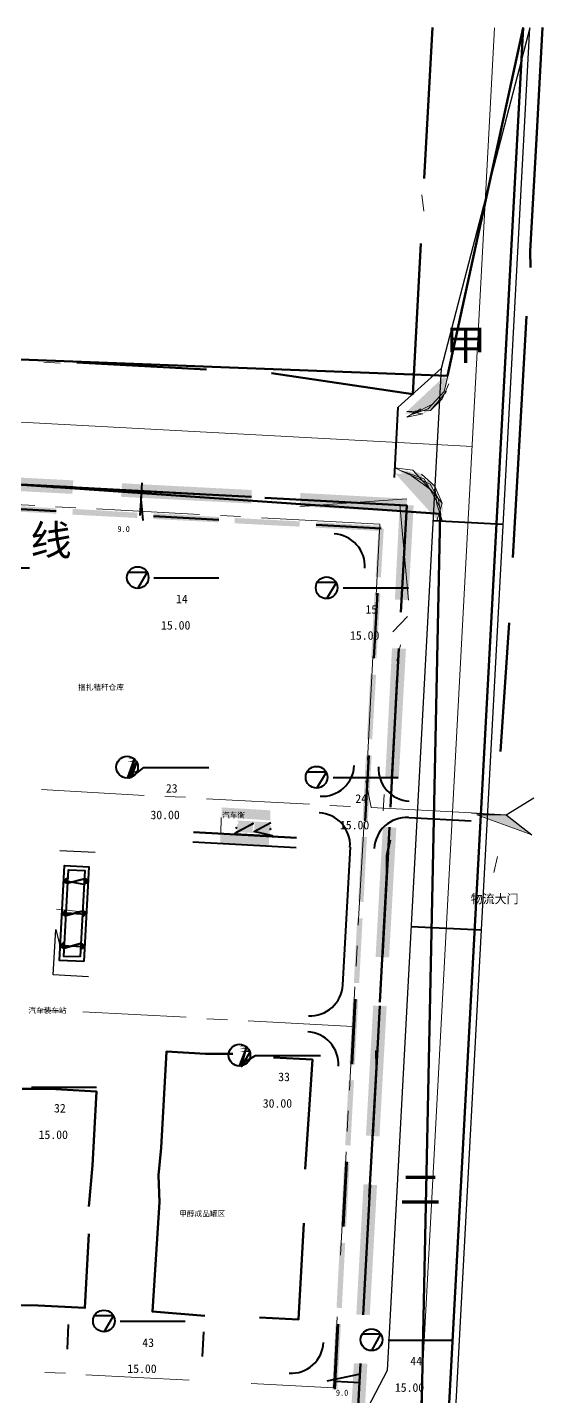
# Model space of a CAD drawing. Header units: metres. Extents: x 110 to 500, y 133 to 419.
# Drawn here: x 413.6 to 477.7, y 249.1 to 419.4 of the extents above; entities that cross this region are included whole.
import ezdxf

# ---------------------------------------------------------------- set-up
doc = ezdxf.new("R2010")
doc.units = ezdxf.units.M
for name, color, linetype in [('PDF_0', 7, 'Continuous'), ('PDF_0-新建建构筑物', 7, 'Continuous'), ('PDF_0-道路边线', 7, 'Continuous'), ('PDF_c- 现状道路', 7, 'Continuous'), ('PDF_d-道路中心线', 7, 'Continuous'), ('PDF_d-道路红线', 7, 'Continuous'), ('PDF_DM-尺寸标注', 7, 'Continuous'), ('PDF_HY_BZ_CC', 7, 'Continuous'), ('PDF_PP-COM', 7, 'Continuous'), ('PDF_ROAD-CENT', 7, 'Continuous'), ('PDF_ZT-二期EPC承包商范围线', 7, 'Continuous'), ('PDF_勘探点', 7, 'Continuous'), ('PDF_绿线', 7, 'Continuous')]:
    doc.layers.add(name, color=color, linetype=linetype)
doc.styles.add('CHINESE', font='宋体')

msp = doc.modelspace()

# ---------------------------------------------------------------- hatches: boundary and pattern name
at = {"layer": 'PDF_0'}
for points in [[(460.82, 371.6), (461.72, 371.66), (460.82, 370.88), (462.56, 371.9), (461.84, 371), (463.34, 372.32), (462.8, 371.3), (463.76, 371.72), (464.54, 372.38), (464.06, 372.86), (465.2, 373.16), (465.74, 374.06), (464.66, 373.52), (466.04, 375.02), (465.14, 374.3), (466.22, 375.98), (465.38, 375.14), (465.56, 376.04)], [(464.6, 358.1), (464.66, 359.06), (465.26, 357.92), (464.54, 360.08), (465.32, 359.06), (465.2, 360.2), (464.24, 361.04), (464.84, 361.28), (463.76, 361.88), (464.3, 362.3), (463.52, 363.14), (463.04, 362.66), (462.62, 363.8), (461.54, 364.28), (462.26, 363.2), (460.46, 364.52), (461.36, 363.62), (459.32, 364.58), (460.34, 363.86), (459.38, 363.86)], [(403.04, 362.18), (419.18, 361.34), (419.3, 363.02), (403.1, 363.86)], [(425.24, 360.98), (441.44, 360.14), (441.5, 361.82), (425.36, 362.66)], [(427.52, 362.3), (428.42, 361.28), (427.52, 362.3), (428.42, 361.28)], [(447.5, 359.78), (460.76, 359.06), (460.82, 360.74), (447.56, 361.46)], [(409.1, 359.3), (417.14, 358.88), (417.2, 359.54), (409.1, 360.02)], [(419.18, 358.76), (427.28, 358.34), (427.28, 359), (419.24, 359.48)], [(459.32, 348.2), (461, 348.14), (461.66, 359.9), (459.92, 359.96)], [(428, 358.04), (427.1, 359.06), (428, 358.04), (427.1, 359.06)], [(429.26, 358.22), (437.36, 357.8), (437.42, 358.46), (429.32, 358.94)], [(439.4, 357.68), (447.44, 357.26), (447.5, 357.92), (439.4, 358.34)], [(449.48, 357.14), (457.58, 356.72), (457.64, 357.38), (449.54, 357.8)], [(456.92, 351.02), (457.58, 350.96), (457.94, 357.02), (457.28, 357.08)], [(456.38, 340.94), (457.04, 340.88), (457.52, 348.98), (456.8, 348.98)], [(458.12, 326), (459.8, 325.88), (460.7, 342.08), (458.96, 342.14)], [(455.84, 330.8), (456.5, 330.8), (456.98, 338.84), (456.26, 338.9)], [(455.3, 320.72), (455.96, 320.66), (456.44, 328.76), (455.72, 328.82)], [(439.64, 319.7), (439.82, 319.46), (439.58, 319.28), (441.8, 319.16), (441.62, 319.4), (441.68, 320.36), (441.86, 320.6), (439.64, 320.72), (439.88, 320.48), (439.64, 320.06)], [(441.8, 319.34), (441.62, 319.16), (443.84, 319.04), (443.66, 319.28), (443.84, 319.58), (443.9, 319.94), (443.72, 320.3), (443.9, 320.48), (441.68, 320.6), (441.86, 320.36)], [(454.76, 310.64), (455.42, 310.58), (455.84, 318.68), (455.18, 318.68)], [(456.92, 303.74), (458.6, 303.68), (459.5, 319.82), (457.82, 319.94)], [(454.22, 300.5), (454.88, 300.5), (455.3, 308.54), (454.64, 308.6)], [(453.68, 290.42), (454.34, 290.36), (454.76, 298.46), (454.1, 298.52)], [(455.72, 281.54), (457.4, 281.42), (458.3, 297.62), (456.62, 297.68)], [(453.14, 280.34), (453.8, 280.28), (454.22, 288.38), (453.56, 288.38)], [(452.6, 270.2), (453.26, 270.2), (453.68, 278.24), (453.02, 278.3)], [(454.52, 259.28), (456.2, 259.22), (457.1, 275.36), (455.42, 275.48)], [(452.06, 260.12), (452.72, 260.06), (453.14, 268.16), (452.48, 268.16)], [(451.52, 249.98), (452.18, 249.98), (452.6, 258.08), (451.94, 258.08)], [(453.32, 237.08), (455, 236.96), (455.9, 253.16), (454.22, 253.22)], [(451.28, 250.64), (452.24, 251.54), (451.28, 250.64), (452.24, 251.54)], [(455.54, 251.12), (454.52, 250.22), (455.54, 251.12), (454.52, 250.22)]]:
    msp.add_hatch(color=7, dxfattribs=at).paths.add_polyline_path(points)
at = {"layer": 'PDF_0-新建建构筑物'}
for points in [[(417.38, 311.42), (417.74, 317), (417.38, 311.42), (417.74, 317)], [(417.62, 316.94), (422, 316.7), (417.62, 316.94), (422, 316.7)], [(421.94, 316.76), (421.64, 311.18), (421.94, 316.76), (421.64, 311.18)], [(418.16, 312.92), (418.52, 312.8), (418.58, 313.7), (418.28, 313.52), (418.16, 313.28)], [(420.74, 313.64), (418.58, 313.7), (420.74, 313.64), (418.58, 313.7)], [(420.68, 312.68), (420.98, 312.86), (421.1, 313.1), (421.1, 313.46), (420.74, 313.64)], [(418.52, 312.8), (420.68, 312.68), (418.52, 312.8), (420.68, 312.68)], [(417.98, 308.9), (418.28, 308.72), (418.34, 309.68), (418.1, 309.5), (417.98, 309.26)], [(418.28, 308.72), (420.5, 308.6), (418.28, 308.72), (420.5, 308.6)], [(420.56, 309.56), (418.34, 309.68), (420.56, 309.56), (418.34, 309.68)], [(420.5, 308.6), (420.74, 308.84), (420.86, 309.08), (420.86, 309.44), (420.56, 309.56)], [(416.9, 301.52), (417.2, 307.16), (416.9, 301.52), (417.2, 307.16)], [(421.4, 306.92), (421.1, 301.28), (421.4, 306.92), (421.1, 301.28)], [(417.74, 304.88), (418.1, 304.7), (418.1, 305.66), (417.86, 305.48), (417.74, 305.18)], [(420.32, 305.54), (418.1, 305.66), (420.32, 305.54), (418.1, 305.66)], [(420.26, 304.58), (420.56, 304.76), (420.68, 305.06), (420.62, 305.36), (420.32, 305.54)], [(418.1, 304.7), (420.26, 304.58), (418.1, 304.7), (420.26, 304.58)], [(421.22, 301.34), (416.84, 301.58), (421.22, 301.34), (416.84, 301.58)]]:
    msp.add_hatch(color=7, dxfattribs=at).paths.add_polyline_path(points)
at = {"layer": 'PDF_c- 现状道路'}
for points in [[(460.58, 371.3), (461.54, 371.36), (462.5, 371.6), (463.4, 372.02), (464.24, 372.5), (464.9, 373.22), (465.44, 374.06), (465.8, 375.02), (465.92, 376.04)], [(464.9, 358.88), (464.84, 359.84), (464.6, 360.8), (464.18, 361.64), (463.7, 362.54), (462.98, 363.2), (462.14, 363.74), (461.18, 364.1), (460.16, 364.22)]]:
    msp.add_hatch(color=7, dxfattribs=at).paths.add_polyline_path(points)
at = {"layer": 'PDF_HY_BZ_CC'}
for points in [[(430.1, 280.04), (430.7, 291.98), (430.1, 280.04), (430.7, 291.98)], [(430.88, 292.1), (435.8, 291.86), (430.88, 292.1), (435.8, 291.86)], [(437.48, 291.8), (439.16, 291.68), (437.48, 291.8), (439.16, 291.68)], [(440.84, 291.62), (442.52, 291.5), (440.84, 291.62), (442.52, 291.5)], [(444.2, 291.44), (449.06, 291.14), (444.2, 291.44), (449.06, 291.14)], [(449.24, 290.96), (448.58, 279.02), (449.24, 290.96), (448.58, 279.02)], [(429.92, 276.62), (429.98, 278.36), (429.92, 276.62), (429.98, 278.36)], [(448.52, 277.34), (448.4, 275.66), (448.52, 277.34), (448.4, 275.66)], [(429.74, 273.26), (429.8, 274.94), (429.74, 273.26), (429.8, 274.94)], [(448.34, 273.98), (448.22, 272.3), (448.34, 273.98), (448.22, 272.3)], [(428.96, 259.64), (429.62, 271.58), (428.96, 259.64), (429.62, 271.58)], [(448.16, 270.62), (447.5, 258.62), (448.16, 270.62), (447.5, 258.62)], [(434, 259.22), (429.14, 259.46), (434, 259.22), (429.14, 259.46)], [(437.42, 259.04), (435.68, 259.1), (437.42, 259.04), (435.68, 259.1)], [(440.78, 258.86), (439.1, 258.92), (440.78, 258.86), (439.1, 258.92)], [(447.32, 258.5), (442.46, 258.74), (447.32, 258.5), (442.46, 258.74)]]:
    msp.add_hatch(color=7, dxfattribs=at).paths.add_polyline_path(points)
at = {"layer": 'PDF_PP-COM'}
for points in [[(437.78, 321.14), (443.84, 320.72), (443.84, 321.98), (437.78, 322.34)], [(476.36, 318.92), (473.18, 321.44), (468.86, 321.68), (469.52, 321.44)], [(437.6, 317.9), (443.66, 317.54), (443.66, 318.74), (437.6, 319.1)]]:
    msp.add_hatch(color=7, dxfattribs=at).paths.add_polyline_path(points)
at = {"layer": 'PDF_ZT-二期EPC承包商范围线'}
for points in [[(414.62, 287.24), (412.94, 287.36), (414.62, 287.24), (412.94, 287.36)], [(422.18, 286.88), (416.36, 287.18), (422.18, 286.88), (416.36, 287.18)], [(421.52, 277.82), (422, 287.06), (421.52, 277.82), (422, 287.06)], [(421.34, 274.4), (421.4, 276.14), (421.34, 274.4), (421.4, 276.14)], [(421.16, 270.98), (421.22, 272.72), (421.16, 270.98), (421.22, 272.72)], [(420.56, 260.12), (421.04, 269.3), (420.56, 260.12), (421.04, 269.3)], [(414.92, 260.54), (420.74, 260.24), (414.92, 260.54), (420.74, 260.24)]]:
    msp.add_hatch(color=7, dxfattribs=at).paths.add_polyline_path(points)
at = {"layer": 'PDF_勘探点'}
for points in [[(426.02, 328.4), (426.92, 328.4), (426.68, 328.52)], [(426.02, 328.04), (427.22, 328.04), (427.04, 328.22)], [(426.02, 326.66), (427.22, 326.66), (427.34, 326.9)], [(426.08, 326.3), (426.92, 326.3), (427.1, 326.48)], [(426.08, 326.06), (426.5, 326.06), (426.74, 326.18)], [(440, 292.64), (440.66, 292.64), (440.42, 292.76)], [(440, 292.34), (441.02, 292.34), (440.84, 292.52)], [(440, 291.92), (441.26, 291.92), (441.14, 292.16)], [(440, 290.78), (441.14, 290.78), (441.26, 291.02)], [(440, 290.42), (440.84, 290.42), (441.02, 290.6)]]:
    msp.add_hatch(color=7, dxfattribs=at).paths.add_polyline_path(points)
at = {"layer": 'PDF_绿线'}
for points in [[(462.8, 400.58), (463.82, 419.36), (462.8, 400.58), (463.82, 419.36)], [(476.78, 405.5), (477.56, 419.36), (476.78, 405.5), (477.56, 419.36)], [(476, 391.52), (476.78, 405.5), (476, 391.52), (476.78, 405.5)], [(461.36, 373.76), (462.38, 392.48), (461.36, 373.76), (462.38, 392.48)], [(474.74, 369.5), (475.52, 383.48), (474.74, 369.5), (475.52, 383.48)], [(419.72, 377.84), (435.92, 376.94), (419.72, 377.84), (435.92, 376.94)], [(443.96, 376.52), (461.66, 375.56), (443.96, 376.52), (461.66, 375.56)], [(473.84, 353.42), (474.74, 369.5), (473.84, 353.42), (474.74, 369.5)], [(418.88, 362.36), (435.08, 361.46), (418.88, 362.36), (435.08, 361.46)], [(443.18, 361.04), (460.82, 360.08), (443.18, 361.04), (460.82, 360.08)], [(459.92, 346.64), (460.7, 361.64), (459.92, 346.64), (460.7, 361.64)], [(472.46, 329.3), (473.36, 345.32), (472.46, 329.3), (473.36, 345.32)], [(458.6, 322.4), (459.44, 338.54), (458.6, 322.4), (459.44, 338.54)], [(471.86, 318.26), (472.46, 329.3), (471.86, 318.26), (472.46, 329.3)], [(457.28, 298.16), (458.18, 314.3), (457.28, 298.16), (458.18, 314.3)], [(455.96, 273.86), (456.86, 290.06), (455.96, 273.86), (456.86, 290.06)]]:
    msp.add_hatch(color=7, dxfattribs=at).paths.add_polyline_path(points)

# ---------------------------------------------------------------- linework, layer by layer
at = {"layer": 'PDF_0', "color": 2, "lineweight": 0}
for points in [[(460.82, 370.88), (462.56, 371.9), (460.82, 370.88), (462.8, 371.3), (460.82, 371.6), (463.76, 371.72), (465.74, 374.06), (463.76, 371.72), (465.2, 373.16), (466.04, 375.02)], [(465.2, 360.2), (463.76, 361.88), (461.36, 363.62), (459.32, 364.58), (461.54, 364.28), (459.32, 364.58), (461.54, 364.28), (463.76, 361.88), (465.2, 360.2), (464.6, 358.1), (465.2, 360.2), (464.3, 362.3), (462.62, 363.8), (464.3, 362.3), (464.54, 360.08), (465.26, 357.92)]]:
    msp.add_lwpolyline(points, dxfattribs=at)
at = {"layer": 'PDF_0', "color": 7, "lineweight": 40}
for points in [[(459.26, 363.38), (459.74, 372.14)], [(428, 358.04), (427.76, 360.68), (427.88, 362.72)], [(464.06, 358.04), (472.82, 357.56)], [(434.18, 318.08), (447.02, 317.36)], [(461.36, 307.52), (470.12, 307.1)], [(454.88, 249.8), (455, 251.84), (450.86, 251)]]:
    msp.add_lwpolyline(points, dxfattribs=at)
at = {"layer": 'PDF_0', "color": 1, "lineweight": 211}
for points in [[(403.07, 363.02), (419.24, 362.18)], [(425.3, 361.82), (441.47, 360.98)], [(458.96, 325.94), (459.83, 342.11)], [(457.76, 303.71), (458.66, 319.88)], [(456.56, 281.48), (457.46, 297.65)], [(455.36, 259.25), (456.26, 275.42)], [(454.16, 237.02), (455.06, 253.19)]]:
    msp.add_lwpolyline(points, dxfattribs=at)
at = {"layer": 'PDF_0', "color": 2, "lineweight": 120}
for points in [[(409.1, 359.66), (417.17, 359.21)], [(429.29, 358.58), (437.39, 358.13)], [(449.51, 357.47), (457.61, 357.05)], [(456.71, 340.91), (457.16, 348.98)], [(455.63, 320.69), (456.08, 328.79)], [(454.01, 290.39), (454.43, 298.49)], [(452.93, 270.2), (453.35, 278.27)], [(451.85, 249.98), (452.27, 258.08)]]:
    msp.add_lwpolyline(points, dxfattribs=at)
at = {"layer": 'PDF_0', "color": 1, "lineweight": 0}
for points in [[(447.5, 359.78), (460.82, 360.74)], [(459.92, 359.96), (461, 348.14)]]:
    msp.add_lwpolyline(points, close=True, dxfattribs=at)
for points in [[(460.88, 346.1), (459.08, 344.18)], [(458, 323.96), (457.88, 321.92)]]:
    msp.add_lwpolyline(points, dxfattribs=at)
at = {"layer": 'PDF_0', "color": 4, "lineweight": 40}
msp.add_lwpolyline([(439.58, 319.28), (441.68, 320.36), (439.34, 319.04), (444.08, 318.8), (441.8, 319.34), (443.9, 320.48)], dxfattribs=at)
at = {"layer": 'PDF_0', "color": 2, "lineweight": 40}
for points in [[(418.58, 254.96), (418.7, 258.02)], [(435.38, 254.06), (435.56, 257.12)]]:
    msp.add_lwpolyline(points, dxfattribs=at)
at = {"layer": 'PDF_0', "color": 7, "lineweight": 40}
for centre, start, end in [((439.73, 320.09), -138.0855, -93.0817), ((443.75, 319.97), -93.0746, -48.0807)]:
    msp.add_arc(centre, 0.33, start, end, dxfattribs=at)
at = {"layer": 'PDF_0-新建建构筑物', "color": 4, "lineweight": 30}
for points in [[(417.62, 317), (422, 316.79)], [(421.19, 301.28), (416.81, 301.52), (417.11, 307.16), (417.62, 305.18)]]:
    msp.add_lwpolyline(points, dxfattribs=at)
at = {"layer": 'PDF_0-新建建构筑物', "color": 4, "lineweight": 40}
for points in [[(420.62, 303.2), (417.56, 303.32), (418.22, 315.14), (421.22, 314.96)], [(420.68, 313.46), (418.58, 312.92)], [(420.44, 309.44), (418.4, 308.9)], [(420.2, 305.42), (418.16, 304.82)]]:
    msp.add_lwpolyline(points, close=True, dxfattribs=at)
at = {"layer": 'PDF_0-新建建构筑物', "color": 2, "lineweight": 40}
msp.add_lwpolyline([(420.14, 303.74), (418.1, 303.8), (418.7, 314.6), (420.74, 314.48)], close=True, dxfattribs=at)
at = {"layer": 'PDF_0-新建建构筑物', "color": 4, "lineweight": 40}
msp.add_lwpolyline([(418.52, 313.16), (420.62, 312.8)], dxfattribs=at)
at = {"layer": 'PDF_0-新建建构筑物', "color": 4, "lineweight": 0}
msp.add_lwpolyline([(420.8, 309.32), (417.2, 309.68)], dxfattribs=at)
at = {"layer": 'PDF_0-新建建构筑物', "color": 2, "lineweight": 40}
for points in [[(417.92, 309.26), (420.8, 309.08)], [(417.74, 305.18), (420.62, 305.06)]]:
    msp.add_lwpolyline(points, dxfattribs=at)
at = {"layer": 'PDF_0-道路边线', "color": 3, "lineweight": 40}
for points in [[(461.06, 321.08), (468.8, 320.66)], [(452.84, 300.26), (453.8, 317.42)]]:
    msp.add_lwpolyline(points, dxfattribs=at)
for centre, start, end in [((451.55, 352.31), -3.082, 86.919), ((450.23, 327.77), -93.082, -3.081), ((461.33, 327.17), 176.9183, -93.0817), ((449.69, 317.63), -3.082, 86.919), ((460.79, 317.03), 86.9177, 176.9185), ((448.79, 300.47), -93.082, -3.081), ((448.25, 290.39), -3.082, 86.919), ((446.39, 256.01), -93.0817, -3.0813)]:
    msp.add_arc(centre, 4.05, start, end, dxfattribs=at)
at = {"layer": 'PDF_c- 现状道路', "color": 4, "lineweight": 50}
msp.add_lwpolyline([(140.06, 381.38), (464.96, 358.85), (460.52, 144.95), (475.28, 419.3), (465.86, 376.04), (140.45, 388.46), (137, 419.3), (120.62, 142.46)], close=True, dxfattribs=at)
at = {"layer": 'PDF_c- 现状道路', "color": 4, "lineweight": 0}
for points in [[(464.18, 372.56), (461.54, 371.24), (463.46, 371.9), (465.44, 374.06), (465.92, 376.04), (465.44, 374.06), (465.92, 376.04)], [(464.84, 359.84), (462.98, 363.2), (460.16, 364.22), (463.7, 362.54), (464.72, 360.8), (465.02, 358.82), (464.72, 360.8), (463.7, 362.54), (460.16, 364.22)]]:
    msp.add_lwpolyline(points, dxfattribs=at)
at = {"layer": 'PDF_d-道路中心线', "color": 1, "lineweight": 0}
for points in [[(457.22, 149.12), (471.74, 419.3)], [(134, 385.28), (468.98, 367.22)]]:
    msp.add_lwpolyline(points, dxfattribs=at)
at = {"layer": 'PDF_d-道路红线', "color": 5, "lineweight": 25}
msp.add_lwpolyline([(461.54, 147.74), (476.12, 419.3), (465.08, 376.94), (458.36, 252.32), (407.96, 155.96), (445.34, 150.38), (422.12, 149.54)], close=True, dxfattribs=at)
at = {"layer": 'PDF_d-道路红线', "color": 5, "lineweight": 5}
msp.add_lwpolyline([(459.74, 372.14), (465.08, 376.94)], dxfattribs=at)
at = {"layer": 'PDF_DM-尺寸标注', "color": 7, "lineweight": 40}
for points in [[(427.64, 358.64), (427.82, 361.7)], [(451.88, 251), (454.94, 250.82)]]:
    msp.add_lwpolyline(points, dxfattribs=at)
at = {"layer": 'PDF_HY_BZ_CC', "color": 3, "lineweight": 60}
for points in [[(435.68, 259.1), (429.14, 259.64), (430.04, 273.26), (429.92, 276.62), (430.25, 280.01), (430.88, 291.98), (435.77, 291.68), (439.16, 291.68)], [(448.16, 277.34), (449.06, 290.99), (444.2, 291.26)], [(442.46, 258.92), (447.32, 258.65), (447.98, 270.62)]]:
    msp.add_lwpolyline(points, dxfattribs=at)
at = {"layer": 'PDF_PP-COM', "color": 6}
for points in [[(468.86, 321.68), (473.18, 321.44), (476.6, 323.54)], [(468.86, 321.68), (473.18, 321.44), (476.36, 318.92)]]:
    msp.add_lwpolyline(points, dxfattribs=at)
at = {"layer": 'PDF_PP-COM', "color": 7, "lineweight": 0}
msp.add_lwpolyline([(437.66, 319.04), (437.72, 321.08)], dxfattribs=at)
at = {"layer": 'PDF_PP-COM', "color": 6, "lineweight": 0}
msp.add_lwpolyline([(473.18, 321.44), (469.52, 321.44), (476.36, 318.92), (473.18, 321.44), (469.52, 321.44)], dxfattribs=at)
at = {"layer": 'PDF_PP-COM', "color": 7, "lineweight": 53}
msp.add_lwpolyline([(434.24, 319.28), (447.08, 318.56)], dxfattribs=at)
at = {"layer": 'PDF_ROAD-CENT', "color": 6, "lineweight": 0}
for points in [[(401.66, 360.56), (414.5, 359.9)], [(417.08, 359.72), (419.6, 359.6)], [(422.18, 359.48), (435.02, 358.76)], [(437.6, 358.64), (440.12, 358.52)], [(442.7, 358.34), (457.46, 357.56), (456.98, 348.74)], [(455.9, 328.22), (456.56, 341.06)], [(455.72, 325.64), (456.38, 322.34), (468.86, 321.68)], [(415.34, 324.56), (428.12, 323.84)], [(430.7, 323.72), (433.28, 323.6)], [(435.86, 323.42), (448.7, 322.76)], [(451.22, 322.58), (453.8, 322.46)], [(454.76, 307.7), (455.48, 320.54)], [(454.52, 302.6), (454.64, 305.12)], [(453.68, 287.18), (454.34, 300.02)], [(415.4, 297.2), (417.98, 297.02)], [(420.5, 296.9), (433.34, 296.24)], [(435.92, 296.06), (438.5, 295.94)], [(441.08, 295.82), (454.1, 295.1)], [(453.38, 282.02), (453.5, 284.6)], [(452.54, 266.66), (453.26, 279.5)], [(441.44, 250.7), (451.7, 250.16), (452.12, 258.98)], [(415.76, 252.08), (418.34, 251.96)], [(420.86, 251.78), (433.7, 251.12)]]:
    msp.add_lwpolyline(points, dxfattribs=at)
at = {"layer": 'PDF_ZT-二期EPC承包商范围线', "color": 6, "lineweight": 60}
for points in [[(421.22, 272.72), (421.7, 277.82), (422.18, 287.03), (416.36, 287.33), (412.94, 287.36)], [(411.5, 260.42), (414.92, 260.39), (420.74, 260.09), (421.22, 269.3)]]:
    msp.add_lwpolyline(points, dxfattribs=at)
at = {"layer": 'PDF_勘探点', "color": 5, "lineweight": 40}
for points in [[(404.42, 351.02), (404.78, 353.06), (404, 350.84), (404.6, 353.24), (403.76, 351.02), (405.74, 352.16), (413.84, 352.16)], [(427.34, 349.58), (428.48, 351.56), (426.14, 351.56)], [(429.32, 350.9), (437.42, 350.9)], [(450.86, 348.32), (452.06, 350.3), (449.72, 350.3)], [(452.9, 349.64), (461, 349.64)], [(426.08, 326.06), (426.92, 328.4), (426.26, 326), (427.22, 328.04), (426.5, 326.06), (428.06, 327.32), (436.16, 327.32)], [(449.6, 324.74), (450.8, 326.72), (448.46, 326.72)], [(451.64, 326.06), (459.74, 326.06)], [(441.26, 291.92), (440.24, 290.12), (440.84, 292.52), (440, 290.3), (441.98, 291.5), (450.08, 291.5)], [(414.08, 287.54), (422.18, 287.54)], [(423.14, 257.12), (424.28, 259.1), (421.94, 259.1)], [(425.12, 258.44), (433.22, 258.44)], [(456.44, 254.78), (457.58, 256.82), (455.24, 256.82)], [(458.48, 256.1), (466.52, 256.1)]]:
    msp.add_lwpolyline(points, dxfattribs=at)
for centre in [(427.31, 350.93), (450.83, 349.67), (425.99, 327.35), (449.57, 326.09), (439.97, 291.53), (423.11, 258.47), (456.41, 256.13)]:
    msp.add_circle(centre, 1.35, dxfattribs=at)
at = {"layer": 'PDF_绿线', "color": 3, "lineweight": 60}
for points in [[(462.98, 400.58), (464, 419.33)], [(443.96, 376.34), (461.54, 373.73), (462.56, 392.48)], [(474.02, 353.42), (474.92, 369.47), (475.7, 383.45)], [(419.72, 377.66), (435.89, 376.79)], [(416.84, 362.12), (418.88, 362.18), (435.08, 361.31)], [(443.15, 360.86), (460.79, 359.9), (460.07, 346.61)], [(472.46, 329.3), (473.54, 345.32)], [(458.78, 322.37), (459.62, 338.54)], [(457.46, 298.13), (458.33, 314.3), (458.3, 316.34), (458.72, 318.32)], [(456.14, 273.86), (457.04, 290.06), (456.98, 292.1)]]:
    msp.add_lwpolyline(points, dxfattribs=at)
at = {"layer": 'PDF_绿线', "color": 3, "lineweight": 53}
msp.add_lwpolyline([(476.18, 389.48), (476.15, 391.52), (476.93, 405.5), (477.71, 419.33)], dxfattribs=at)
at = {"layer": 'PDF_绿线', "color": 3, "lineweight": 0}
for points in [[(462.92, 396.5), (462.68, 398.54)], [(417.68, 377.6), (415.64, 377.72)], [(460.04, 342.56), (459.56, 340.58)], [(472.1, 316.22), (471.62, 314.24)]]:
    msp.add_lwpolyline(points, dxfattribs=at)

# ---------------------------------------------------------------- texts
at = {"attachment_point": 7, "style": 'CHINESE'}
for s, insert, char_height in [('甲', (465.56, 377.6), 3.77), ('线', (413.96, 353.3), 3.77), ('9.0', (424.79, 356.58), 0.755), ('捆扎秸秆仓库', (419.89, 336.87), 0.679), ('汽车衡', (437.82, 320.96), 0.679), ('物流大门', (468.77, 310.29), 1.087), ('汽车装车站', (413.71, 296.67), 0.679), ('二', (459.92, 272.96), 3.77), ('甲醇成品罐区', (432.49, 271.4), 0.679), ('9.0', (451.98, 249.16), 0.755)]:
    msp.add_mtext(s, dxfattribs=dict(at, insert=insert, char_height=char_height))
at = {"color": 5, "char_height": 1.073, "attachment_point": 7, "style": 'CHINESE'}
for s, insert in [('14', (432.08, 347.74)), ('15', (455.66, 346.42)), ('15.00', (430.22, 344.44)), ('15.00', (453.74, 343.18)), ('23', (430.82, 324.16)), ('24', (454.4, 322.9)), ('30.00', (428.9, 320.86)), ('15.00', (452.48, 319.6)), ('33', (444.8, 288.28)), ('32', (416.9, 284.38)), ('30.00', (442.88, 284.98)), ('15.00', (414.98, 281.08)), ('43', (427.88, 255.22)), ('44', (461.24, 252.94)), ('15.00', (426.02, 251.98)), ('15.00', (459.32, 249.64))]:
    msp.add_mtext(s, dxfattribs=dict(at, insert=insert))

doc.saveas('drawing.dxf')
